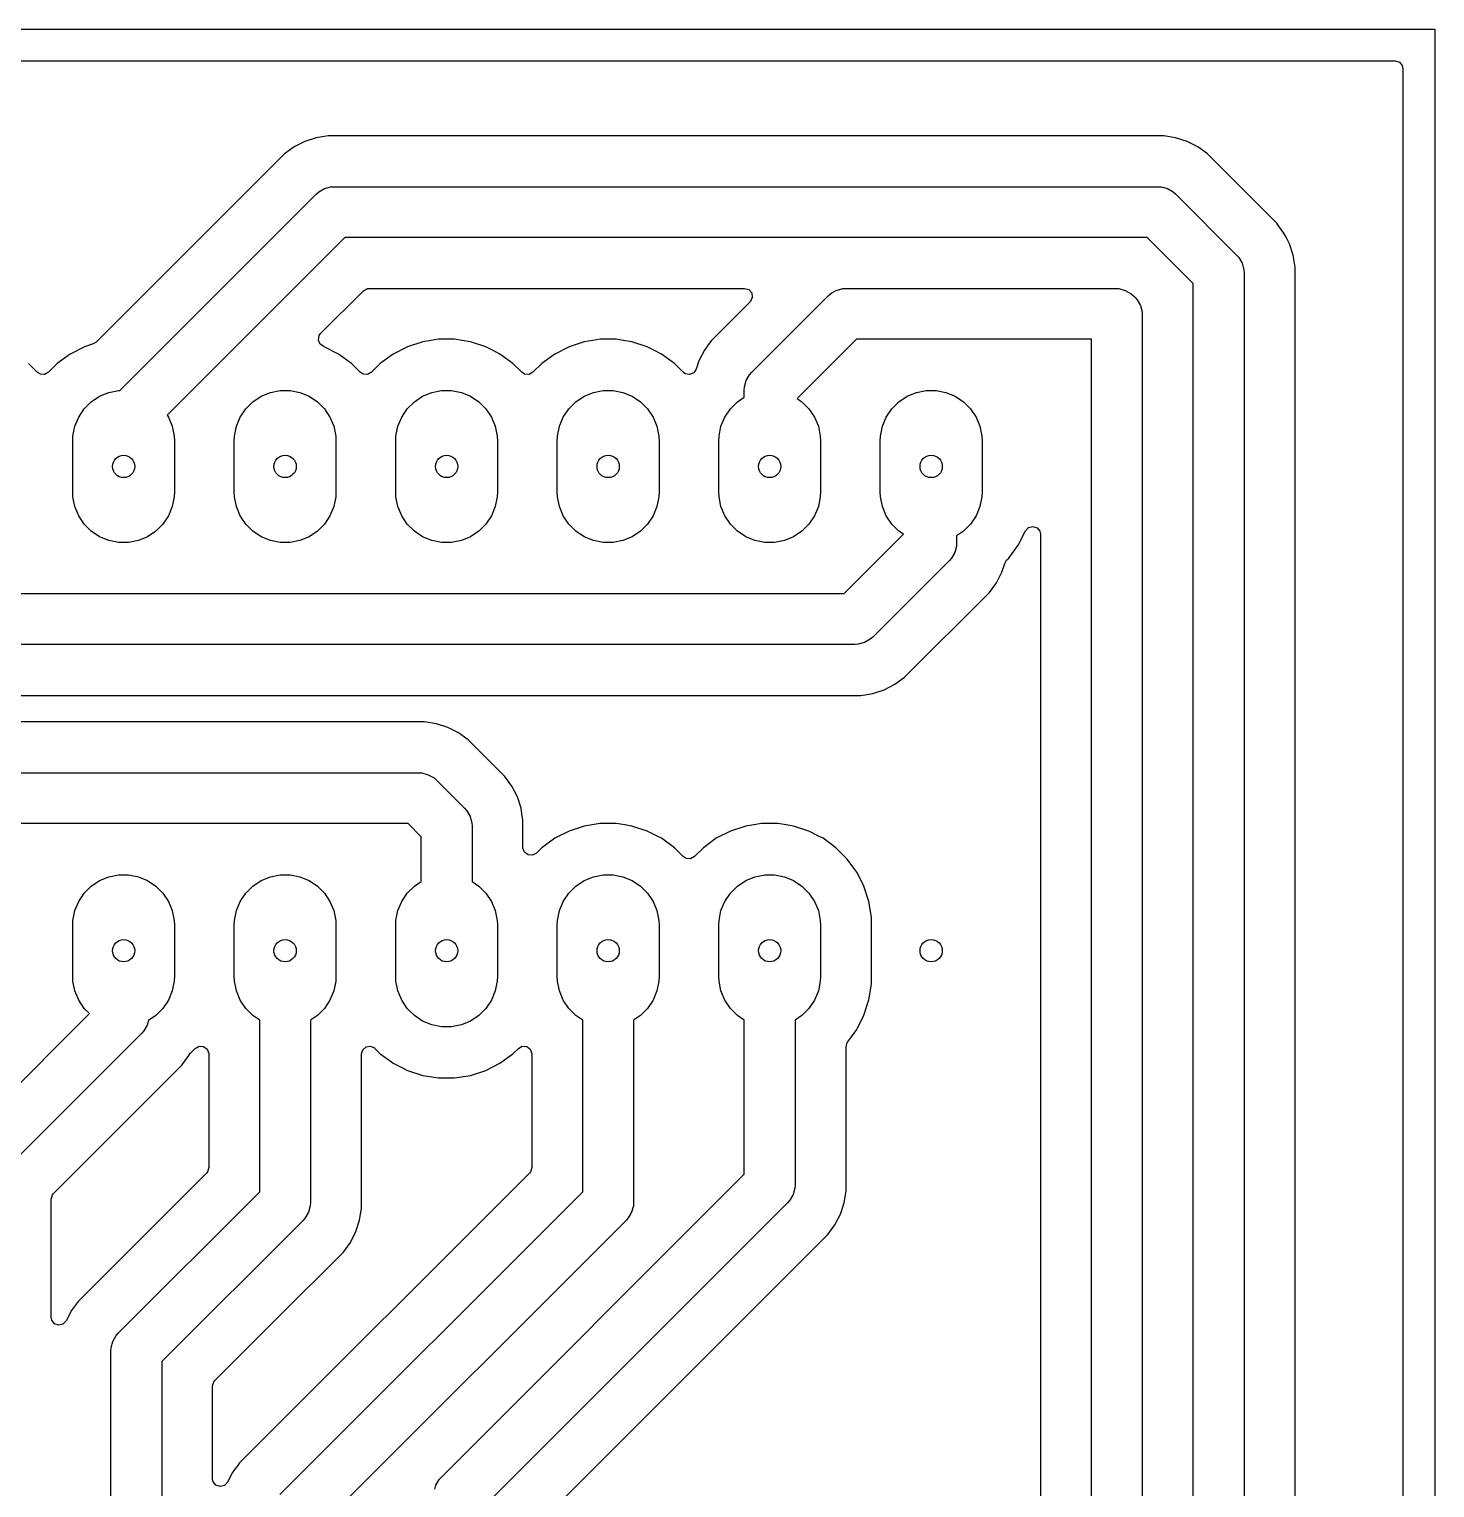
# Model space of a CAD drawing. Extents: x 194.5 to 243.5, y -106.5 to -66.5.
# Drawn here: x 221.4 to 243.5, y -89.45 to -66.5 of the extents above; entities that cross this region are included whole.
import ezdxf

# ---------------------------------------------------------------- set-up
doc = ezdxf.new("R2010")
doc.units = 0
doc.layers.add('BLACK', color=7, linetype='CONTINUOUS')

msp = doc.modelspace()

# ---------------------------------------------------------------- linework, layer by layer
at = {"layer": 'BLACK', "linetype": 'CONTINUOUS'}
for p, q in [((194.5, -66.5), (243.5, -66.5)), ((243.5, -66.5), (243.5, -106.5)), ((195.1245, -67.0005), (242.8755, -67.0005)), ((242.8755, -67.0005), (242.942539, -67.020185)), ((242.942539, -67.020185), (242.988294, -67.072989)), ((242.988294, -67.072989), (242.9995, -67.1245)), ((242.9995, -67.1245), (242.9995, -105.8755)), ((225.562959, -68.35124), (225.410082, -68.462312)), ((225.731324, -68.265454), (225.562959, -68.35124)), ((225.911044, -68.207059), (225.731324, -68.265454)), ((226.097672, -68.1775), (225.911044, -68.207059)), ((226.097677, -68.1775), (226.097672, -68.1775)), ((226.28664, -68.1775), (226.097677, -68.1775)), ((239.236637, -68.1775), (226.28664, -68.1775)), ((239.236642, -68.1775), (239.236637, -68.1775)), ((239.423274, -68.207059), (239.236642, -68.1775)), ((239.602992, -68.265454), (239.423274, -68.207059)), ((239.771355, -68.35124), (239.602992, -68.265454)), ((239.92423, -68.46231), (239.771355, -68.35124)), ((225.410082, -68.462312), (222.449636, -71.422757)), ((239.924232, -68.462312), (239.92423, -68.46231)), ((241.016691, -69.554771), (239.924232, -68.462312)), ((225.909316, -69.095157), (225.948654, -69.060659)), ((225.948654, -69.060659), (226.039085, -69.008448)), ((226.039085, -69.008448), (226.139949, -68.981422)), ((226.139949, -68.981422), (226.192159, -68.978)), ((226.192159, -68.978), (239.142156, -68.978)), ((239.142156, -68.978), (239.194366, -68.981422)), ((239.194366, -68.981422), (239.29523, -69.008448)), ((239.29523, -69.008448), (239.385661, -69.060659)), ((239.385661, -69.060659), (239.424999, -69.095157)), ((222.820621, -72.183852), (225.909316, -69.095157)), ((239.424999, -69.095157), (240.383843, -70.054001)), ((241.016695, -69.554776), (241.016691, -69.554771)), ((241.033168, -69.57745), (241.016695, -69.554776)), ((241.03317, -69.577453), (241.033168, -69.57745)), ((241.12776, -69.707645), (241.03317, -69.577453)), ((241.161727, -69.77431), (241.12776, -69.707645)), ((226.357845, -69.778), (223.564478, -72.571366)), ((238.97647, -69.778), (226.357845, -69.778)), ((239.701, -70.50253), (238.97647, -69.778)), ((241.213545, -69.876007), (241.161727, -69.77431)), ((241.27194, -70.055725), (241.213545, -69.876007)), ((240.383843, -70.054001), (240.418341, -70.093339)), ((240.418341, -70.093339), (240.470552, -70.18377)), ((240.470552, -70.18377), (240.470552, -70.183771)), ((240.470552, -70.183771), (240.497578, -70.284634)), ((241.3015, -70.242357), (241.27194, -70.055725)), ((240.497578, -70.284634), (240.501, -70.336844)), ((240.501, -70.336844), (240.501, -94.399)), ((241.3015, -94.493486), (241.3015, -70.242357)), ((225.978792, -71.28913), (226.653104, -70.614819)), ((226.653104, -70.614819), (226.714427, -70.581334)), ((226.714427, -70.581334), (226.740785, -70.5785)), ((226.740785, -70.5785), (232.644374, -70.5785)), ((232.644374, -70.5785), (232.711413, -70.598185)), ((232.711413, -70.598185), (232.757168, -70.650989)), ((232.757168, -70.650989), (232.767112, -70.720147)), ((233.958157, -70.696158), (233.997495, -70.661659)), ((233.997495, -70.661659), (234.015976, -70.650989)), ((234.015976, -70.650989), (234.087927, -70.609448)), ((234.087927, -70.609448), (234.18879, -70.582422)), ((234.18879, -70.582422), (234.241, -70.579)), ((234.241, -70.579), (238.479, -70.579)), ((238.479, -70.579), (238.53121, -70.582422)), ((238.53121, -70.582422), (238.632074, -70.609448)), ((238.632074, -70.609448), (238.722505, -70.661659)), ((238.722505, -70.661659), (238.761843, -70.696157)), ((239.701, -94.233314), (239.701, -70.50253)), ((232.732055, -70.790181), (232.124312, -71.397923)), ((232.738087, -70.783703), (232.732055, -70.790181)), ((232.767112, -70.720147), (232.738087, -70.783703)), ((232.757157, -71.897157), (233.958157, -70.696158)), ((238.761843, -70.696157), (238.782842, -70.717157)), ((238.782842, -70.717157), (238.817341, -70.756495)), ((238.817341, -70.756495), (238.869552, -70.846927)), ((238.869552, -70.846927), (238.896578, -70.94779)), ((238.896578, -70.94779), (238.9, -71)), ((238.9, -71), (238.9, -90.2)), ((225.943284, -71.390942), (225.955199, -71.322096)), ((225.955199, -71.322096), (225.978792, -71.28913)), ((222.265616, -71.49676), (222.041151, -71.611132)), ((222.400274, -71.453007), (222.265616, -71.49676)), ((222.449636, -71.422757), (222.400274, -71.453007)), ((225.970482, -71.455301), (225.943284, -71.390942)), ((226.028157, -71.494737), (225.970482, -71.455301)), ((226.034379, -71.496759), (226.028157, -71.494737)), ((226.258845, -71.61113), (226.034379, -71.496759)), ((227.345616, -71.49676), (227.121151, -71.611132)), ((227.585214, -71.41891), (227.345616, -71.49676)), ((227.717721, -71.397923), (227.585214, -71.41891)), ((227.834038, -71.3795), (227.717721, -71.397923)), ((228.085962, -71.3795), (227.834038, -71.3795)), ((228.202279, -71.397923), (228.085962, -71.3795)), ((228.334785, -71.41891), (228.202279, -71.397923)), ((228.574383, -71.49676), (228.334785, -71.41891)), ((228.680441, -71.5508), (228.574383, -71.49676)), ((228.798845, -71.61113), (228.680441, -71.5508)), ((229.885616, -71.49676), (229.661151, -71.611132)), ((230.125214, -71.41891), (229.885616, -71.49676)), ((230.257721, -71.397923), (230.125214, -71.41891)), ((230.374038, -71.3795), (230.257721, -71.397923)), ((230.625962, -71.3795), (230.374038, -71.3795)), ((230.742279, -71.397923), (230.625962, -71.3795)), ((230.874785, -71.41891), (230.742279, -71.397923)), ((231.114383, -71.49676), (230.874785, -71.41891)), ((231.220441, -71.5508), (231.114383, -71.49676)), ((231.338845, -71.61113), (231.220441, -71.5508)), ((232.01324, -71.5508), (231.927452, -71.719167)), ((232.052504, -71.496759), (232.01324, -71.5508)), ((232.057662, -71.489659), (232.052504, -71.496759)), ((232.124307, -71.397929), (232.057662, -71.489659)), ((232.124312, -71.397923), (232.124307, -71.397929)), ((234.406685, -71.379), (233.473529, -72.312156)), ((238.1, -71.379), (234.406685, -71.379)), ((238.1, -90.034314), (238.1, -71.379)), ((221.522319, -71.89887), (221.382654, -71.759205)), ((221.837345, -71.759205), (221.697681, -71.89887)), ((221.83735, -71.759201), (221.837345, -71.759205)), ((222.041151, -71.611132), (221.83735, -71.759201)), ((226.258847, -71.611131), (226.258845, -71.61113)), ((226.258848, -71.611132), (226.258847, -71.611131)), ((226.462649, -71.759201), (226.258848, -71.611132)), ((226.462654, -71.759205), (226.462649, -71.759201)), ((226.602319, -71.89887), (226.462654, -71.759205)), ((226.917345, -71.759205), (226.777681, -71.89887)), ((226.91735, -71.759201), (226.917345, -71.759205)), ((227.121151, -71.611132), (226.91735, -71.759201)), ((228.798847, -71.611131), (228.798845, -71.61113)), ((228.798848, -71.611132), (228.798847, -71.611131)), ((229.002649, -71.759201), (228.798848, -71.611132)), ((229.002654, -71.759205), (229.002649, -71.759201)), ((229.142319, -71.89887), (229.002654, -71.759205)), ((229.457345, -71.759205), (229.317681, -71.89887)), ((229.45735, -71.759201), (229.457345, -71.759205)), ((229.661151, -71.611132), (229.45735, -71.759201)), ((231.338847, -71.611131), (231.338845, -71.61113)), ((231.338848, -71.611132), (231.338847, -71.611131)), ((231.542649, -71.759201), (231.338848, -71.611132)), ((231.542654, -71.759205), (231.542649, -71.759201)), ((231.680183, -71.896734), (231.542654, -71.759205)), ((231.927452, -71.719167), (231.885794, -71.847373)), ((221.566666, -71.927371), (221.522319, -71.89887)), ((221.636358, -71.932355), (221.566666, -71.927371)), ((221.697681, -71.89887), (221.636358, -71.932355)), ((226.646666, -71.927371), (226.602319, -71.89887)), ((226.716358, -71.932355), (226.646666, -71.927371)), ((226.777681, -71.89887), (226.716358, -71.932355)), ((229.186666, -71.927371), (229.142319, -71.89887)), ((229.256358, -71.932355), (229.186666, -71.927371)), ((229.317681, -71.89887), (229.256358, -71.932355)), ((231.713151, -71.920329), (231.680183, -71.896734)), ((231.781997, -71.932245), (231.713151, -71.920329)), ((231.846356, -71.905048), (231.781997, -71.932245)), ((231.885794, -71.847373), (231.846356, -71.905048)), ((232.643422, -72.12779), (232.670448, -72.026927)), ((232.670448, -72.026926), (232.722659, -71.936495)), ((232.670448, -72.026927), (232.670448, -72.026926)), ((232.722659, -71.936495), (232.757157, -71.897157)), ((222.372485, -72.361592), (222.502883, -72.274463)), ((222.502883, -72.274463), (222.647772, -72.214448)), ((222.647772, -72.214448), (222.801586, -72.183852)), ((222.801586, -72.183852), (222.820621, -72.183852)), ((224.912485, -72.361592), (225.042883, -72.274463)), ((225.042883, -72.274463), (225.187772, -72.214448)), ((225.187772, -72.214448), (225.341586, -72.183852)), ((225.341586, -72.183852), (225.498414, -72.183852)), ((225.498414, -72.183852), (225.652228, -72.214448)), ((225.652228, -72.214448), (225.797117, -72.274463)), ((225.797117, -72.274463), (225.927515, -72.361592)), ((227.452485, -72.361592), (227.582883, -72.274463)), ((227.582883, -72.274463), (227.727772, -72.214448)), ((227.727772, -72.214448), (227.881586, -72.183852)), ((227.881586, -72.183852), (228.038414, -72.183852)), ((228.038414, -72.183852), (228.192228, -72.214448)), ((228.192228, -72.214448), (228.337117, -72.274463)), ((228.337117, -72.274463), (228.467515, -72.361592)), ((229.992485, -72.361592), (230.122883, -72.274463)), ((230.122883, -72.274463), (230.267772, -72.214448)), ((230.267772, -72.214448), (230.421586, -72.183852)), ((230.421586, -72.183852), (230.578414, -72.183852)), ((230.578414, -72.183852), (230.732228, -72.214448)), ((230.732228, -72.214448), (230.877117, -72.274463)), ((230.877117, -72.274463), (231.007515, -72.361592)), ((232.532485, -72.361592), (232.64, -72.289752)), ((232.64, -72.18), (232.643422, -72.12779)), ((232.64, -72.289752), (232.64, -72.18)), ((235.072485, -72.361592), (235.202883, -72.274463)), ((235.202883, -72.274463), (235.347772, -72.214448)), ((235.347772, -72.214448), (235.501586, -72.183852)), ((235.501586, -72.183852), (235.658414, -72.183852)), ((235.658414, -72.183852), (235.812228, -72.214448)), ((235.812228, -72.214448), (235.957117, -72.274463)), ((235.957117, -72.274463), (236.087515, -72.361592)), ((222.174463, -72.602883), (222.261592, -72.472485)), ((222.261592, -72.472485), (222.372485, -72.361592)), ((224.714463, -72.602883), (224.801592, -72.472485)), ((224.801592, -72.472485), (224.912485, -72.361592)), ((225.927515, -72.361592), (226.038408, -72.472485)), ((226.038408, -72.472485), (226.125537, -72.602883)), ((227.254463, -72.602883), (227.341592, -72.472485)), ((227.341592, -72.472485), (227.452485, -72.361592)), ((228.467515, -72.361592), (228.578408, -72.472485)), ((228.578408, -72.472485), (228.665537, -72.602883)), ((229.794463, -72.602883), (229.881592, -72.472485)), ((229.881592, -72.472485), (229.992485, -72.361592)), ((231.007515, -72.361592), (231.118408, -72.472485)), ((231.118408, -72.472485), (231.205537, -72.602883)), ((232.334463, -72.602883), (232.421592, -72.472485)), ((232.421592, -72.472485), (232.532485, -72.361592)), ((233.473529, -72.312156), (233.547515, -72.361592)), ((233.547515, -72.361592), (233.658408, -72.472485)), ((233.658408, -72.472485), (233.745537, -72.602883)), ((234.874463, -72.602883), (234.961592, -72.472485)), ((234.961592, -72.472485), (235.072485, -72.361592)), ((236.087515, -72.361592), (236.198408, -72.472485)), ((236.198408, -72.472485), (236.285537, -72.602883)), ((222.083852, -72.901586), (222.114448, -72.747772)), ((222.114448, -72.747772), (222.174463, -72.602883)), ((223.564478, -72.571366), (223.585537, -72.602883)), ((223.585537, -72.602883), (223.645552, -72.747772)), ((223.645552, -72.747772), (223.676148, -72.901586)), ((224.623852, -72.901586), (224.654448, -72.747772)), ((224.654448, -72.747772), (224.714463, -72.602883)), ((226.125537, -72.602883), (226.185552, -72.747772)), ((226.185552, -72.747772), (226.216148, -72.901586)), ((227.163852, -72.901586), (227.194448, -72.747772)), ((227.194448, -72.747772), (227.254463, -72.602883)), ((228.665537, -72.602883), (228.725552, -72.747772)), ((228.725552, -72.747772), (228.756148, -72.901586)), ((229.703852, -72.901586), (229.734448, -72.747772)), ((229.734448, -72.747772), (229.794463, -72.602883)), ((231.205537, -72.602883), (231.265552, -72.747772)), ((231.265552, -72.747772), (231.296148, -72.901586)), ((232.243852, -72.901586), (232.274448, -72.747772)), ((232.274448, -72.747772), (232.334463, -72.602883)), ((233.745537, -72.602883), (233.805552, -72.747772)), ((233.805552, -72.747772), (233.836148, -72.901586)), ((234.783852, -72.901586), (234.814448, -72.747772)), ((234.814448, -72.747772), (234.874463, -72.602883)), ((236.285537, -72.602883), (236.345552, -72.747772)), ((236.345552, -72.747772), (236.376148, -72.901586)), ((222.08, -72.98), (222.083852, -72.901586)), ((222.08, -73.78), (222.08, -72.98)), ((223.676148, -72.901586), (223.68, -72.98)), ((223.68, -72.98), (223.68, -73.78)), ((224.62, -72.98), (224.623852, -72.901586)), ((224.62, -73.78), (224.62, -72.98)), ((226.216148, -72.901586), (226.22, -72.98)), ((226.22, -72.98), (226.22, -73.78)), ((227.16, -72.98), (227.163852, -72.901586)), ((227.16, -73.78), (227.16, -72.98)), ((228.756148, -72.901586), (228.76, -72.98)), ((228.76, -72.98), (228.76, -73.78)), ((229.7, -72.98), (229.703852, -72.901586)), ((229.7, -73.78), (229.7, -72.98)), ((231.296148, -72.901586), (231.3, -72.98)), ((231.3, -72.98), (231.3, -73.78)), ((232.24, -72.98), (232.243852, -72.901586)), ((232.24, -73.78), (232.24, -72.98)), ((233.836148, -72.901586), (233.84, -72.98)), ((233.84, -72.98), (233.84, -73.78)), ((234.78, -72.98), (234.783852, -72.901586)), ((234.78, -73.78), (234.78, -72.98)), ((236.376148, -72.901586), (236.38, -72.98)), ((236.38, -72.98), (236.38, -73.78)), ((222.083852, -73.858414), (222.08, -73.78)), ((222.114448, -74.012228), (222.083852, -73.858414)), ((223.676148, -73.858414), (223.645552, -74.012228)), ((223.68, -73.78), (223.676148, -73.858414)), ((224.623852, -73.858414), (224.62, -73.78)), ((224.654448, -74.012228), (224.623852, -73.858414)), ((226.216148, -73.858414), (226.185552, -74.012228)), ((226.22, -73.78), (226.216148, -73.858414)), ((227.163852, -73.858414), (227.16, -73.78)), ((227.194448, -74.012228), (227.163852, -73.858414)), ((228.756148, -73.858414), (228.725552, -74.012228)), ((228.76, -73.78), (228.756148, -73.858414)), ((229.703852, -73.858414), (229.7, -73.78)), ((229.734448, -74.012228), (229.703852, -73.858414)), ((231.296148, -73.858414), (231.265552, -74.012228)), ((231.3, -73.78), (231.296148, -73.858414)), ((232.243852, -73.858414), (232.24, -73.78)), ((232.274448, -74.012228), (232.243852, -73.858414)), ((233.836148, -73.858414), (233.805552, -74.012228)), ((233.84, -73.78), (233.836148, -73.858414)), ((234.783852, -73.858414), (234.78, -73.78)), ((234.814448, -74.012228), (234.783852, -73.858414)), ((236.376148, -73.858414), (236.345552, -74.012228)), ((236.38, -73.78), (236.376148, -73.858414)), ((222.174463, -74.157117), (222.114448, -74.012228)), ((223.645552, -74.012228), (223.585537, -74.157117)), ((224.714463, -74.157117), (224.654448, -74.012228)), ((226.185552, -74.012228), (226.125537, -74.157117)), ((227.254463, -74.157117), (227.194448, -74.012228)), ((228.725552, -74.012228), (228.665537, -74.157117)), ((229.794463, -74.157117), (229.734448, -74.012228)), ((231.265552, -74.012228), (231.205537, -74.157117)), ((232.334463, -74.157117), (232.274448, -74.012228)), ((233.805552, -74.012228), (233.745537, -74.157117)), ((234.874463, -74.157117), (234.814448, -74.012228)), ((236.345552, -74.012228), (236.285537, -74.157117)), ((222.261592, -74.287515), (222.174463, -74.157117)), ((222.372485, -74.398408), (222.261592, -74.287515)), ((223.498408, -74.287515), (223.387515, -74.398408)), ((223.585537, -74.157117), (223.498408, -74.287515)), ((224.801592, -74.287515), (224.714463, -74.157117)), ((224.912485, -74.398408), (224.801592, -74.287515)), ((226.038408, -74.287515), (225.927515, -74.398408)), ((226.125537, -74.157117), (226.038408, -74.287515)), ((227.341592, -74.287515), (227.254463, -74.157117)), ((227.452485, -74.398408), (227.341592, -74.287515)), ((228.578408, -74.287515), (228.467515, -74.398408)), ((228.665537, -74.157117), (228.578408, -74.287515)), ((229.881592, -74.287515), (229.794463, -74.157117)), ((229.992485, -74.398408), (229.881592, -74.287515)), ((231.118408, -74.287515), (231.007515, -74.398408)), ((231.205537, -74.157117), (231.118408, -74.287515)), ((232.421592, -74.287515), (232.334463, -74.157117)), ((232.532485, -74.398408), (232.421592, -74.287515)), ((233.658408, -74.287515), (233.547515, -74.398408)), ((233.745537, -74.157117), (233.658408, -74.287515)), ((234.961592, -74.287515), (234.874463, -74.157117)), ((235.072485, -74.398408), (234.961592, -74.287515)), ((236.198408, -74.287515), (236.087515, -74.398408)), ((236.285537, -74.157117), (236.198408, -74.287515)), ((237.065015, -74.390897), (237.112989, -74.340101)), ((237.112989, -74.340101), (237.18081, -74.323306)), ((237.18081, -74.323306), (237.246945, -74.345843)), ((237.246945, -74.345843), (237.290397, -74.400558)), ((222.502883, -74.485537), (222.372485, -74.398408)), ((222.647772, -74.545552), (222.502883, -74.485537)), ((222.801586, -74.576148), (222.647772, -74.545552)), ((222.958414, -74.576148), (222.801586, -74.576148)), ((223.112228, -74.545552), (222.958414, -74.576148)), ((223.257117, -74.485537), (223.112228, -74.545552)), ((223.387515, -74.398408), (223.257117, -74.485537)), ((225.042883, -74.485537), (224.912485, -74.398408)), ((225.187772, -74.545552), (225.042883, -74.485537)), ((225.341586, -74.576148), (225.187772, -74.545552)), ((225.498414, -74.576148), (225.341586, -74.576148)), ((225.652228, -74.545552), (225.498414, -74.576148)), ((225.797117, -74.485537), (225.652228, -74.545552)), ((225.927515, -74.398408), (225.797117, -74.485537)), ((227.582883, -74.485537), (227.452485, -74.398408)), ((227.727772, -74.545552), (227.582883, -74.485537)), ((227.881586, -74.576148), (227.727772, -74.545552)), ((228.038414, -74.576148), (227.881586, -74.576148)), ((228.192228, -74.545552), (228.038414, -74.576148)), ((228.337117, -74.485537), (228.192228, -74.545552)), ((228.467515, -74.398408), (228.337117, -74.485537)), ((230.122883, -74.485537), (229.992485, -74.398408)), ((230.267772, -74.545552), (230.122883, -74.485537)), ((230.421586, -74.576148), (230.267772, -74.545552)), ((230.578414, -74.576148), (230.421586, -74.576148)), ((230.732228, -74.545552), (230.578414, -74.576148)), ((230.877117, -74.485537), (230.732228, -74.545552)), ((231.007515, -74.398408), (230.877117, -74.485537)), ((232.662883, -74.485537), (232.532485, -74.398408)), ((232.807772, -74.545552), (232.662883, -74.485537)), ((232.961586, -74.576148), (232.807772, -74.545552)), ((233.118414, -74.576148), (232.961586, -74.576148)), ((233.272228, -74.545552), (233.118414, -74.576148)), ((233.417117, -74.485537), (233.272228, -74.545552)), ((233.547515, -74.398408), (233.417117, -74.485537)), ((234.213314, -75.381), (235.146471, -74.447843)), ((235.146471, -74.447843), (235.072485, -74.398408)), ((235.98, -74.58), (235.976578, -74.63221)), ((236.087515, -74.398408), (235.98, -74.470247)), ((235.98, -74.470247), (235.98, -74.58)), ((236.94887, -74.618845), (237.063241, -74.394379)), ((237.063241, -74.394377), (237.065015, -74.390897)), ((237.063241, -74.394379), (237.063241, -74.394377)), ((237.290397, -74.400558), (237.2995, -74.447192)), ((237.2995, -74.447192), (237.2995, -89.651374)), ((235.949552, -74.733073), (235.897831, -74.822656)), ((235.976578, -74.63221), (235.949552, -74.733073)), ((236.800793, -74.822656), (236.94887, -74.618845)), ((235.862842, -74.862843), (234.661843, -76.063843)), ((235.897341, -74.823505), (235.862842, -74.862843)), ((235.897831, -74.822656), (235.897341, -74.823505)), ((236.60676, -75.2092), (236.692547, -75.040832)), ((236.692547, -75.040832), (236.736257, -74.906304)), ((236.736257, -74.906304), (236.766506, -74.856941)), ((236.766506, -74.856941), (236.800793, -74.822656)), ((236.49569, -75.362074), (236.60676, -75.2092)), ((218.446686, -75.381), (234.213314, -75.381)), ((235.161074, -76.69669), (236.49569, -75.362074)), ((234.379, -76.181), (218.281, -76.181)), ((234.43121, -76.177578), (234.379, -76.181)), ((234.532074, -76.150552), (234.43121, -76.177578)), ((234.622505, -76.098341), (234.532074, -76.150552)), ((234.661843, -76.063843), (234.622505, -76.098341)), ((234.839832, -76.893547), (235.008199, -76.80776)), ((235.008199, -76.80776), (235.161074, -76.69669)), ((218.186518, -76.9815), (234.473486, -76.9815)), ((234.473486, -76.9815), (234.660118, -76.95194)), ((234.660118, -76.95194), (234.839832, -76.893547)), ((227.613481, -77.3985), (218.929326, -77.3985)), ((227.613486, -77.3985), (227.613481, -77.3985)), ((227.800118, -77.428059), (227.613486, -77.3985)), ((227.979836, -77.486454), (227.800118, -77.428059)), ((228.148199, -77.57224), (227.979836, -77.486454)), ((228.301074, -77.68331), (228.148199, -77.57224)), ((228.87569, -78.257926), (228.301074, -77.68331)), ((218.834844, -78.199), (227.519, -78.199)), ((227.519, -78.199), (227.57121, -78.202422)), ((227.57121, -78.202422), (227.672074, -78.229448)), ((227.672074, -78.229448), (227.762505, -78.281659)), ((228.98676, -78.410801), (228.87569, -78.257926)), ((227.762505, -78.281659), (227.801843, -78.316157)), ((227.801843, -78.316157), (228.242843, -78.757157)), ((229.02729, -78.490347), (228.98676, -78.410801)), ((229.072545, -78.579163), (229.02729, -78.490347)), ((229.072545, -78.579165), (229.072545, -78.579163)), ((229.072547, -78.579168), (229.072545, -78.579165)), ((229.13094, -78.758882), (229.072547, -78.579168)), ((228.242843, -78.757157), (228.277341, -78.796495)), ((228.277341, -78.796495), (228.329552, -78.886926)), ((228.329552, -78.886926), (228.340382, -78.927345)), ((228.340382, -78.927345), (228.356578, -78.98779)), ((229.13094, -78.758884), (229.13094, -78.758882)), ((229.144581, -78.845011), (229.13094, -78.758884)), ((229.144581, -78.845012), (229.144581, -78.845011)), ((229.1605, -78.945519), (229.144581, -78.845012)), ((229.1605, -79.376689), (229.1605, -78.945519)), ((227.353314, -78.999), (219.000529, -78.999)), ((227.56, -79.205686), (227.353314, -78.999)), ((228.356578, -78.98779), (228.36, -79.04)), ((228.36, -79.04), (228.36, -79.909752)), ((229.885616, -79.11676), (229.661151, -79.231132)), ((230.125214, -79.03891), (229.885616, -79.11676)), ((230.249626, -79.019205), (230.125214, -79.03891)), ((230.374038, -78.9995), (230.249626, -79.019205)), ((230.625962, -78.9995), (230.374038, -78.9995)), ((230.761997, -79.021046), (230.625962, -78.9995)), ((230.874785, -79.03891), (230.761997, -79.021046)), ((231.114383, -79.11676), (230.874785, -79.03891)), ((231.268747, -79.195413), (231.114383, -79.11676)), ((232.425616, -79.11676), (232.201151, -79.231132)), ((232.665214, -79.03891), (232.425616, -79.11676)), ((232.789626, -79.019205), (232.665214, -79.03891)), ((232.914038, -78.9995), (232.789626, -79.019205)), ((233.165962, -78.9995), (232.914038, -78.9995)), ((233.301997, -79.021046), (233.165962, -78.9995)), ((233.414785, -79.03891), (233.301997, -79.021046)), ((233.654383, -79.11676), (233.414785, -79.03891)), ((233.808747, -79.195413), (233.654383, -79.11676)), ((227.56, -79.909752), (227.56, -79.205686)), ((229.160816, -79.385535), (229.1605, -79.376689)), ((229.185233, -79.450999), (229.160816, -79.385535)), ((229.457345, -79.379205), (229.372181, -79.46437)), ((229.45735, -79.379201), (229.457345, -79.379205)), ((229.661151, -79.231132), (229.45735, -79.379201)), ((231.338845, -79.23113), (231.268747, -79.195413)), ((231.338847, -79.231131), (231.338845, -79.23113)), ((231.338848, -79.231132), (231.338847, -79.231131)), ((231.542649, -79.379201), (231.338848, -79.231132)), ((231.542654, -79.379205), (231.542649, -79.379201)), ((231.682319, -79.51887), (231.542654, -79.379205)), ((231.997345, -79.379205), (231.857681, -79.51887)), ((231.99735, -79.379201), (231.997345, -79.379205)), ((232.201151, -79.231132), (231.99735, -79.379201)), ((233.878845, -79.23113), (233.808747, -79.195413)), ((233.878847, -79.231131), (233.878845, -79.23113)), ((233.878848, -79.231132), (233.878847, -79.231131)), ((234.082649, -79.379201), (233.878848, -79.231132)), ((234.082654, -79.379205), (234.082649, -79.379201)), ((234.260794, -79.557345), (234.082654, -79.379205)), ((229.241166, -79.492871), (229.185233, -79.450999)), ((229.310858, -79.497855), (229.241166, -79.492871)), ((229.372181, -79.46437), (229.310858, -79.497855)), ((231.726666, -79.547371), (231.682319, -79.51887)), ((231.796358, -79.552355), (231.726666, -79.547371)), ((231.857681, -79.51887), (231.796358, -79.552355)), ((234.260798, -79.55735), (234.260794, -79.557345)), ((234.36485, -79.700566), (234.260798, -79.55735)), ((222.502883, -79.894463), (222.647772, -79.834448)), ((222.647772, -79.834448), (222.801586, -79.803852)), ((222.801586, -79.803852), (222.958414, -79.803852)), ((222.958414, -79.803852), (223.112228, -79.834448)), ((223.112228, -79.834448), (223.257117, -79.894463)), ((225.042883, -79.894463), (225.187772, -79.834448)), ((225.187772, -79.834448), (225.341586, -79.803852)), ((225.341586, -79.803852), (225.498414, -79.803852)), ((225.498414, -79.803852), (225.652228, -79.834448)), ((225.652228, -79.834448), (225.797117, -79.894463)), ((230.122883, -79.894463), (230.267772, -79.834448)), ((230.267772, -79.834448), (230.421586, -79.803852)), ((230.421586, -79.803852), (230.578414, -79.803852)), ((230.578414, -79.803852), (230.732228, -79.834448)), ((230.732228, -79.834448), (230.877117, -79.894463)), ((232.662883, -79.894463), (232.807772, -79.834448)), ((232.807772, -79.834448), (232.961586, -79.803852)), ((232.961586, -79.803852), (233.118414, -79.803852)), ((233.118414, -79.803852), (233.272228, -79.834448)), ((233.272228, -79.834448), (233.417117, -79.894463)), ((234.40887, -79.761155), (234.36485, -79.700566)), ((234.481747, -79.904184), (234.40887, -79.761155)), ((222.174463, -80.222883), (222.261592, -80.092485)), ((222.261592, -80.092485), (222.372485, -79.981592)), ((222.372485, -79.981592), (222.502883, -79.894463)), ((223.257117, -79.894463), (223.387515, -79.981592)), ((223.387515, -79.981592), (223.498408, -80.092485)), ((223.498408, -80.092485), (223.585537, -80.222883)), ((224.714463, -80.222883), (224.801592, -80.092485)), ((224.801592, -80.092485), (224.912485, -79.981592)), ((224.912485, -79.981592), (225.042883, -79.894463)), ((225.797117, -79.894463), (225.927515, -79.981592)), ((225.927515, -79.981592), (226.038408, -80.092485)), ((226.038408, -80.092485), (226.125537, -80.222883)), ((227.254463, -80.222883), (227.341592, -80.092485)), ((227.341592, -80.092485), (227.452485, -79.981592)), ((227.452485, -79.981592), (227.56, -79.909752)), ((228.36, -79.909752), (228.467515, -79.981592)), ((228.467515, -79.981592), (228.578408, -80.092485)), ((228.578408, -80.092485), (228.665537, -80.222883)), ((229.794463, -80.222883), (229.881592, -80.092485)), ((229.881592, -80.092485), (229.992485, -79.981592)), ((229.992485, -79.981592), (230.122883, -79.894463)), ((230.877117, -79.894463), (231.007515, -79.981592)), ((231.007515, -79.981592), (231.118408, -80.092485)), ((231.118408, -80.092485), (231.205537, -80.222883)), ((232.334463, -80.222883), (232.421592, -80.092485)), ((232.421592, -80.092485), (232.532485, -79.981592)), ((232.532485, -79.981592), (232.662883, -79.894463)), ((233.417117, -79.894463), (233.547515, -79.981592)), ((233.547515, -79.981592), (233.658408, -80.092485)), ((233.658408, -80.092485), (233.745537, -80.222883)), ((234.523239, -79.985616), (234.481747, -79.904184)), ((234.523239, -79.985618), (234.523239, -79.985616)), ((234.523241, -79.985621), (234.523239, -79.985618)), ((234.60109, -80.225215), (234.523241, -79.985621)), ((222.114448, -80.367772), (222.174463, -80.222883)), ((223.585537, -80.222883), (223.645552, -80.367772)), ((224.654448, -80.367772), (224.714463, -80.222883)), ((226.125537, -80.222883), (226.185552, -80.367772)), ((227.194448, -80.367772), (227.254463, -80.222883)), ((228.665537, -80.222883), (228.725552, -80.367772)), ((229.734448, -80.367772), (229.794463, -80.222883)), ((231.205537, -80.222883), (231.265552, -80.367772)), ((232.274448, -80.367772), (232.334463, -80.222883)), ((233.745537, -80.222883), (233.805552, -80.367772)), ((234.6405, -80.474038), (234.60109, -80.225215)), ((222.08, -80.6), (222.083852, -80.521586)), ((222.083852, -80.521586), (222.114448, -80.367772)), ((223.645552, -80.367772), (223.676148, -80.521586)), ((223.676148, -80.521586), (223.68, -80.6)), ((224.62, -80.6), (224.623852, -80.521586)), ((224.623852, -80.521586), (224.654448, -80.367772)), ((226.185552, -80.367772), (226.216148, -80.521586)), ((226.216148, -80.521586), (226.22, -80.6)), ((227.16, -80.6), (227.163852, -80.521586)), ((227.163852, -80.521586), (227.194448, -80.367772)), ((228.725552, -80.367772), (228.756148, -80.521586)), ((228.756148, -80.521586), (228.76, -80.6)), ((229.7, -80.6), (229.703852, -80.521586)), ((229.703852, -80.521586), (229.734448, -80.367772)), ((231.265552, -80.367772), (231.296148, -80.521586)), ((231.296148, -80.521586), (231.3, -80.6)), ((232.24, -80.6), (232.243852, -80.521586)), ((232.243852, -80.521586), (232.274448, -80.367772)), ((233.805552, -80.367772), (233.836148, -80.521586)), ((233.836148, -80.521586), (233.84, -80.6)), ((234.6405, -81.525962), (234.6405, -80.474038)), ((222.08, -81.4), (222.08, -80.6)), ((223.68, -80.6), (223.68, -81.4)), ((224.62, -81.4), (224.62, -80.6)), ((226.22, -80.6), (226.22, -81.4)), ((227.16, -81.4), (227.16, -80.6)), ((228.76, -80.6), (228.76, -81.4)), ((229.7, -81.4), (229.7, -80.6)), ((231.3, -80.6), (231.3, -81.4)), ((232.24, -81.4), (232.24, -80.6)), ((233.84, -80.6), (233.84, -81.4)), ((222.083852, -81.478414), (222.08, -81.4)), ((223.68, -81.4), (223.676148, -81.478414)), ((224.623852, -81.478414), (224.62, -81.4)), ((226.22, -81.4), (226.216148, -81.478414)), ((227.163852, -81.478414), (227.16, -81.4)), ((228.76, -81.4), (228.756148, -81.478414)), ((229.703852, -81.478414), (229.7, -81.4)), ((231.3, -81.4), (231.296148, -81.478414)), ((232.243852, -81.478414), (232.24, -81.4)), ((233.84, -81.4), (233.836148, -81.478414)), ((222.114448, -81.632228), (222.083852, -81.478414)), ((222.174463, -81.777117), (222.114448, -81.632228)), ((223.645552, -81.632228), (223.585537, -81.777117)), ((223.676148, -81.478414), (223.645552, -81.632228)), ((224.654448, -81.632228), (224.623852, -81.478414)), ((224.714463, -81.777117), (224.654448, -81.632228)), ((226.185552, -81.632228), (226.125537, -81.777117)), ((226.216148, -81.478414), (226.185552, -81.632228)), ((227.194448, -81.632228), (227.163852, -81.478414)), ((227.254463, -81.777117), (227.194448, -81.632228)), ((228.725552, -81.632228), (228.665537, -81.777117)), ((228.756148, -81.478414), (228.725552, -81.632228)), ((229.734448, -81.632228), (229.703852, -81.478414)), ((229.794463, -81.777117), (229.734448, -81.632228)), ((231.265552, -81.632228), (231.205537, -81.777117)), ((231.296148, -81.478414), (231.265552, -81.632228)), ((232.274448, -81.632228), (232.243852, -81.478414)), ((232.334463, -81.777117), (232.274448, -81.632228)), ((233.805552, -81.632228), (233.745537, -81.777117)), ((233.836148, -81.478414), (233.805552, -81.632228)), ((234.60109, -81.774785), (234.6405, -81.525962)), ((222.261592, -81.907515), (222.174463, -81.777117)), ((222.34367, -81.989593), (222.261592, -81.907515)), ((223.498408, -81.907515), (223.387515, -82.018408)), ((223.585537, -81.777117), (223.498408, -81.907515)), ((224.801592, -81.907515), (224.714463, -81.777117)), ((224.912485, -82.018408), (224.801592, -81.907515)), ((226.038408, -81.907515), (225.927515, -82.018408)), ((226.125537, -81.777117), (226.038408, -81.907515)), ((227.341592, -81.907515), (227.254463, -81.777117)), ((227.452485, -82.018408), (227.341592, -81.907515)), ((228.578408, -81.907515), (228.467515, -82.018408)), ((228.665537, -81.777117), (228.578408, -81.907515)), ((229.881592, -81.907515), (229.794463, -81.777117)), ((229.992485, -82.018408), (229.881592, -81.907515)), ((231.118408, -81.907515), (231.007515, -82.018408)), ((231.205537, -81.777117), (231.118408, -81.907515)), ((232.421592, -81.907515), (232.334463, -81.777117)), ((232.532485, -82.018408), (232.421592, -81.907515)), ((233.658408, -81.907515), (233.547515, -82.018408)), ((233.745537, -81.777117), (233.658408, -81.907515)), ((234.523241, -82.014379), (234.60109, -81.774785)), ((220.257157, -84.076107), (222.34367, -81.989593)), ((223.269602, -82.097194), (223.249552, -82.172024)), ((223.387515, -82.018408), (223.269602, -82.097194)), ((225.02, -82.090247), (224.912485, -82.018408)), ((225.02, -84.793264), (225.02, -82.090247)), ((225.927515, -82.018408), (225.82, -82.090247)), ((225.82, -82.090247), (225.82, -84.95895)), ((227.582883, -82.105537), (227.452485, -82.018408)), ((227.727772, -82.165552), (227.582883, -82.105537)), ((228.337117, -82.105537), (228.192228, -82.165552)), ((228.467515, -82.018408), (228.337117, -82.105537)), ((230.1, -82.090247), (229.992485, -82.018408)), ((230.1, -84.793264), (230.1, -82.090247)), ((231.007515, -82.018408), (230.9, -82.090247)), ((230.9, -82.090247), (230.9, -84.95895)), ((232.64, -82.090247), (232.532485, -82.018408)), ((232.64, -84.51742), (232.64, -82.090247)), ((233.547515, -82.018408), (233.44, -82.090247)), ((233.44, -82.090247), (233.44, -84.683106)), ((234.40887, -82.238845), (234.523241, -82.014379)), ((223.162843, -82.301793), (220.94, -84.524636)), ((223.197341, -82.262455), (223.162843, -82.301793)), ((223.249552, -82.172024), (223.197341, -82.262455)), ((227.881586, -82.196148), (227.727772, -82.165552)), ((228.038414, -82.196148), (227.881586, -82.196148)), ((228.192228, -82.165552), (228.038414, -82.196148)), ((234.264182, -82.437992), (234.325239, -82.353954)), ((234.325239, -82.353954), (234.40887, -82.238845)), ((223.911402, -82.639148), (223.932547, -82.610901)), ((223.932547, -82.610901), (224.007821, -82.535627)), ((224.007821, -82.535627), (224.069143, -82.502145)), ((224.069143, -82.502145), (224.138834, -82.50713)), ((224.138834, -82.50713), (224.194768, -82.549001)), ((224.194768, -82.549001), (224.219184, -82.614466)), ((224.219184, -82.614466), (224.2195, -82.623311)), ((226.6205, -82.623311), (226.640185, -82.556272)), ((226.640185, -82.556272), (226.692989, -82.510517)), ((226.692989, -82.510517), (226.762147, -82.500573)), ((226.762147, -82.500573), (226.825703, -82.529598)), ((226.825703, -82.529598), (226.832181, -82.53563)), ((226.832181, -82.53563), (226.917345, -82.620794)), ((229.002656, -82.620793), (229.087819, -82.53563)), ((229.087819, -82.53563), (229.149142, -82.502145)), ((229.149142, -82.502145), (229.218834, -82.507129)), ((229.218834, -82.507129), (229.274767, -82.549001)), ((229.274767, -82.549001), (229.299184, -82.614465)), ((229.299184, -82.614465), (229.2995, -82.623311)), ((234.2405, -82.510877), (234.260185, -82.443838)), ((234.2405, -84.777593), (234.2405, -82.510877)), ((234.260185, -82.443838), (234.264182, -82.437992)), ((222.6986, -83.898113), (223.79569, -82.801023)), ((223.79569, -82.801023), (223.90676, -82.648149)), ((223.90676, -82.648149), (223.909744, -82.642291)), ((223.909744, -82.642291), (223.911134, -82.640377)), ((223.911134, -82.640377), (223.911402, -82.639148)), ((224.2195, -82.623311), (224.2195, -84.410324)), ((226.6205, -85.053436), (226.6205, -82.623311)), ((226.917345, -82.620794), (226.91735, -82.620798)), ((226.91735, -82.620798), (227.095117, -82.749952)), ((227.095117, -82.749952), (227.121155, -82.76887)), ((227.121155, -82.76887), (227.236586, -82.827685)), ((227.236586, -82.827685), (227.345616, -82.883239)), ((228.574379, -82.883241), (228.798845, -82.76887)), ((228.798845, -82.76887), (229.002656, -82.620793)), ((229.2995, -82.623311), (229.2995, -84.410324)), ((227.345616, -82.883239), (227.345618, -82.883239)), ((227.345618, -82.883239), (227.345621, -82.883241)), ((227.345621, -82.883241), (227.585215, -82.96109)), ((227.585215, -82.96109), (227.834038, -83.0005)), ((227.834038, -83.0005), (227.834039, -83.0005)), ((227.834039, -83.0005), (228.085961, -83.0005)), ((228.085961, -83.0005), (228.085962, -83.0005)), ((228.085962, -83.0005), (228.334785, -82.96109)), ((228.334785, -82.96109), (228.574379, -82.883241)), ((221.776819, -84.819894), (222.6986, -83.898113)), ((224.2195, -84.410324), (224.199815, -84.477363)), ((229.2995, -84.410324), (229.279815, -84.477363)), ((224.183181, -84.498005), (222.164312, -86.516873)), ((224.199815, -84.477363), (224.183181, -84.498005)), ((229.263181, -84.498005), (224.704312, -89.056873)), ((227.877157, -89.280263), (232.64, -84.51742)), ((229.279815, -84.477363), (229.263181, -84.498005)), ((233.44, -84.683106), (233.436578, -84.735316)), ((221.7405, -84.907575), (221.760185, -84.840536)), ((221.7405, -86.76704), (221.7405, -84.907575)), ((221.760185, -84.840536), (221.776819, -84.819894)), ((222.797157, -87.016107), (225.02, -84.793264)), ((225.337157, -89.556107), (230.1, -84.793264)), ((233.409552, -84.83618), (233.357341, -84.926611)), ((233.436578, -84.735316), (233.409552, -84.83618)), ((234.21094, -84.964224), (234.23053, -84.840536)), ((234.23053, -84.840536), (234.2405, -84.777593)), ((225.789552, -85.112024), (225.737341, -85.202455)), ((225.816578, -85.01116), (225.789552, -85.112024)), ((225.82, -84.95895), (225.816578, -85.01116)), ((226.59094, -85.240068), (226.606165, -85.14394)), ((226.606165, -85.14394), (226.6205, -85.053436)), ((233.322843, -84.965949), (228.56, -89.728792)), ((230.869552, -85.112024), (230.817341, -85.202455)), ((230.896578, -85.01116), (230.869552, -85.112024)), ((230.9, -84.95895), (230.896578, -85.01116)), ((233.357341, -84.926611), (233.322843, -84.965949)), ((234.06676, -85.312305), (234.152547, -85.143938)), ((234.152547, -85.143938), (234.21094, -84.964224)), ((225.702843, -85.241793), (223.48, -87.464636)), ((225.737341, -85.202455), (225.702843, -85.241793)), ((230.782843, -85.241793), (226.02, -90.004636)), ((226.532547, -85.419782), (226.59094, -85.240068)), ((230.817341, -85.202455), (230.782843, -85.241793)), ((233.95569, -85.46518), (234.06676, -85.312305)), ((226.33569, -85.741023), (226.44676, -85.588149)), ((226.44676, -85.588149), (226.532547, -85.419782)), ((231.660976, -87.759894), (233.95569, -85.46518)), ((225.309673, -86.76704), (226.33569, -85.741023)), ((222.16431, -86.516876), (222.054868, -86.66751)), ((222.164312, -86.516873), (222.16431, -86.516876)), ((222.053238, -86.669753), (221.974985, -86.823335)), ((222.053246, -86.669741), (222.053238, -86.669753)), ((222.054865, -86.667512), (222.053246, -86.669741)), ((222.054866, -86.667513), (222.054865, -86.667512)), ((222.054868, -86.66751), (222.054866, -86.667513)), ((221.749603, -86.813673), (221.7405, -86.76704)), ((221.793054, -86.868389), (221.749603, -86.813673)), ((221.859189, -86.890926), (221.793054, -86.868389)), ((221.92701, -86.874131), (221.859189, -86.890926)), ((221.974985, -86.823335), (221.92701, -86.874131)), ((224.316819, -87.759894), (225.309673, -86.76704)), ((222.683422, -87.24674), (222.700272, -87.183854)), ((222.700272, -87.183854), (222.710448, -87.145876)), ((222.710448, -87.145876), (222.762659, -87.055445)), ((222.762659, -87.055445), (222.797157, -87.016107)), ((222.68, -87.29895), (222.683422, -87.24674)), ((222.68, -97.250082), (222.68, -87.29895)), ((223.48, -87.464636), (223.48, -97.250082)), ((224.2805, -87.847575), (224.300185, -87.780536)), ((224.2805, -89.30704), (224.2805, -87.847575)), ((224.300185, -87.780536), (224.316819, -87.759894)), ((229.396819, -90.024051), (231.660976, -87.759894)), ((224.59324, -89.20975), (224.514985, -89.363335)), ((224.626537, -89.163921), (224.59324, -89.20975)), ((224.659834, -89.118092), (224.626537, -89.163921)), ((224.704307, -89.056879), (224.659834, -89.118092)), ((224.704312, -89.056873), (224.704307, -89.056879)), ((224.289603, -89.353673), (224.2805, -89.30704)), ((224.333054, -89.408389), (224.289603, -89.353673)), ((224.399189, -89.430926), (224.333054, -89.408389)), ((224.46701, -89.414131), (224.399189, -89.430926)), ((224.514985, -89.363335), (224.46701, -89.414131)), ((227.774541, -89.469398), (227.790448, -89.410032)), ((227.790448, -89.410032), (227.842659, -89.319601)), ((227.842659, -89.319601), (227.877157, -89.280263))]:
    msp.add_line(p, q, dxfattribs=at)
at = {"layer": 'BLACK'}
for centre in [(222.88, -73.38), (225.42, -73.38), (227.96, -73.38), (230.5, -73.38), (233.04, -73.38), (235.58, -73.38), (222.88, -81), (225.42, -81), (227.96, -81), (230.5, -81), (233.04, -81), (235.58, -81)]:
    msp.add_circle(centre, 0.175, dxfattribs=at)
at = {"layer": 'WHITE'}
for centre in [(222.88, -73.38), (225.42, -73.38), (227.96, -73.38), (230.5, -73.38), (233.04, -73.38), (235.58, -73.38), (222.88, -81), (225.42, -81), (227.96, -81), (230.5, -81), (233.04, -81), (235.58, -81)]:
    msp.add_circle(centre, 0.175, dxfattribs=at)

doc.saveas('drawing.dxf')
